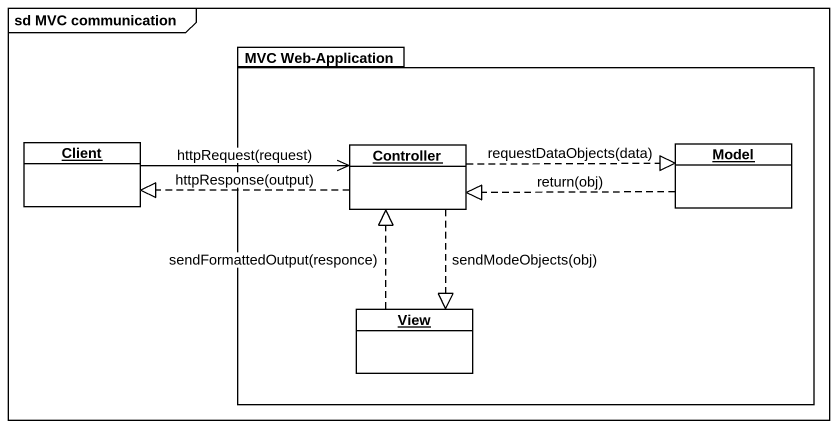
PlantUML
@startuml
mainframe sd MVC communication
hide circle
hide empty members
package "MVC Web-Application" as MVC_Web_Application {
  object Controller
  object Model
  object View
}
object Client
Client -right-> Controller : httpRequest(request)
Controller .left.|> Client : httpResponse(output)
Controller .right.|> Model : requestDataObjects(data)
Controller ..|> View : sendModeObjects(obj)
Model .left.|> Controller : return(obj)
View .up.|> Controller : sendFormattedOutput(responce)
@enduml
